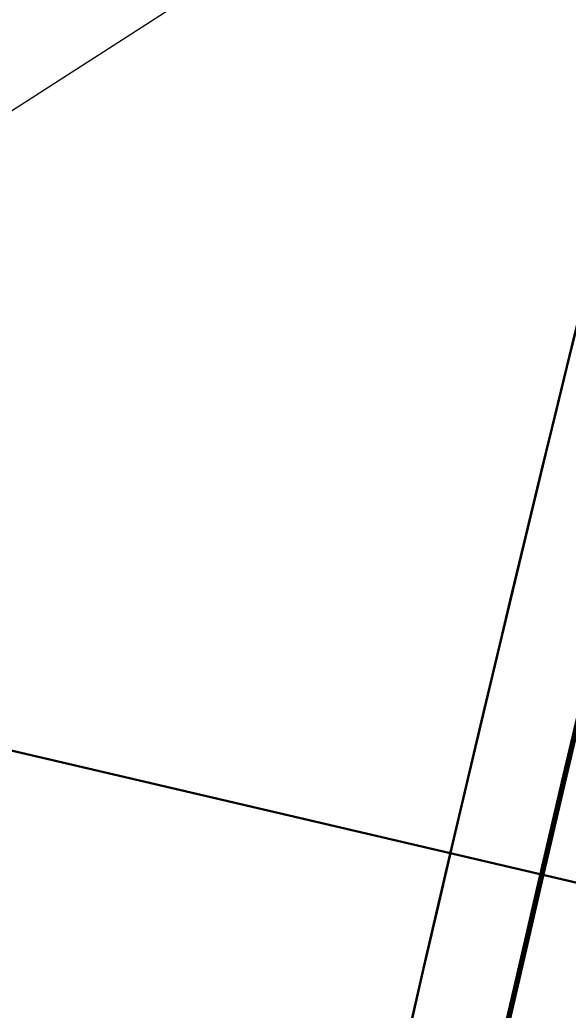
# Model space of a CAD drawing. Extents: x 2081963 to 2085386, y 738291 to 742228.
# Drawn here: x 2083667.05 to 2083678.7, y 741806.09 to 741827.14 of the extents above; entities that cross this region are included whole.
import ezdxf
from ezdxf.enums import TextEntityAlignment as Align

# ---------------------------------------------------------------- set-up
doc = ezdxf.new("R2010")
doc.units = 0
doc.header["$MEASUREMENT"] = 0
for name, color, linetype, lineweight in [('Prop Conc 5in Monolithic Keyed In Island', 1, 'Continuous', 30), ('Prop Dimension', 7, 'Continuous', 13), ('Prop Horizontal Alignment', 2, 'Continuous', 70), ('Prop Superelevation  Arrow CELL', 9, 'Continuous', 30)]:
    doc.layers.add(name, color=color, linetype=linetype, lineweight=lineweight)
doc.styles.add('Style-ITALICS', font='ITALICS.shx')

# ---------------------------------------------------------------- blocks, each defined once
blk = doc.blocks.new('*U131')
at = {"layer": 'Prop Dimension', "color": 7, "linetype": 'Continuous', "lineweight": 13}
blk.add_line((-5.458487, -11.260881), (8.591091, 4.032005), dxfattribs=at)
at = {"layer": 'Prop Dimension', "color": 7, "linetype": 'Continuous', "lineweight": 13, "style": 'Style-ITALICS'}
blk.add_text("R 5'", height=5, rotation=47.426305, dxfattribs=at).set_placement((-0.000389, 0.70193), align=Align.MIDDLE_CENTER)
blk = doc.blocks.new('*U316')
at = {"layer": 'Prop Superelevation  Arrow CELL'}
blk.add_line((-20.167303, 9.373827), (19.946847, -0.002853), dxfattribs=at)

msp = doc.modelspace()

# ---------------------------------------------------------------- linework, layer by layer
at = {"layer": 'Prop Conc 5in Monolithic Keyed In Island', "extrusion": (0, 0, -1)}
for radius, start in [(1002, 358.515671), (998, 358.515671), (998, 4.307144)]:
    msp.add_arc((-2084651.897, 741581.36), radius, start, 14.256735, dxfattribs=at)
at = {"layer": 'Prop Conc 5in Monolithic Keyed In Island'}
msp.add_arc((2084651.897, 741581.36), 1002, 165.743265, 175.692856, dxfattribs=at)
at = {"layer": 'Prop Horizontal Alignment', "extrusion": (0, 0, -1)}
msp.add_arc((-2084651.897, 741581.36), 1000, 358.515671, 14.256735, dxfattribs=at)

# ---------------------------------------------------------------- block references
at = {"layer": 'Prop Dimension', "color": 7, "linetype": 'Continuous', "lineweight": 13, "rotation": 345.307996}
msp.add_blockref('*U131', (2083664.172, 741827.751), dxfattribs=at)
at = {"layer": 'Prop Superelevation  Arrow CELL'}
msp.add_blockref('*U316', (2083678.256, 741804.289), dxfattribs=at)

doc.saveas('drawing.dxf')
